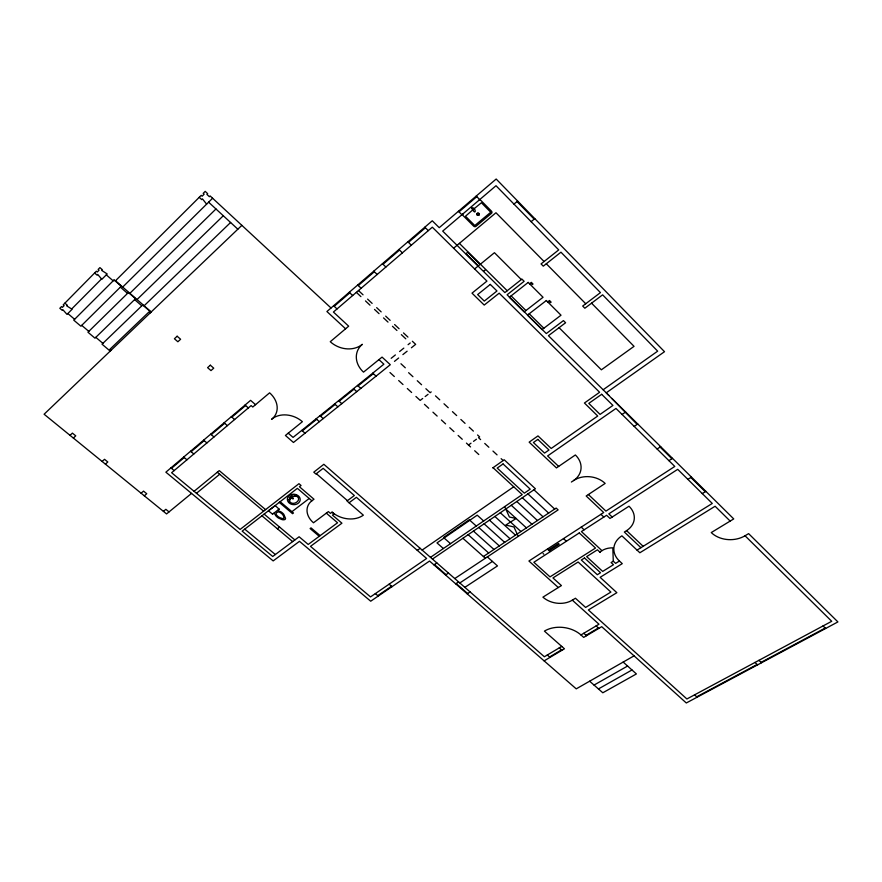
<?xml version="1.0" encoding="UTF-8"?>
<svg xmlns="http://www.w3.org/2000/svg" width="882" height="882" viewBox="0 0 882 882"><rect width="100%" height="100%" fill="white"/><g stroke="black" fill="none" stroke-linecap="round" stroke-linejoin="round"><path stroke-width="1.32" d="M289.969 499.62L287.708 499.521M279.12 509.146L275.217 505.584L268.426 510.788L272.582 514.195M279.164 509.101L272.516 514.228M477.36 213.477C476.28 214.447 478.22 215.903 478.97 214.745C479.83 212.584 475.111 213.091 478.794 214.932M296.98 495.905L296.749 496.004A3.087 2.348 21 0 0 294.897 495.882M71.707 308.954L101.485 278.988M115.255 281.005L201.217 195.341L202.143 196.201L204.128 194.216L203.202 193.356L205.197 191.372L207.667 193.665L206.917 194.415L209.387 196.697L210.137 195.947L331.026 307.994M291.225 497.988L290.398 498.892A6.582 5.005 20.9 0 0 289.781 500.094A3.958 3.01 21 0 0 289.748 501.384A1.621 1.224 21.1 0 0 290.255 502.167L290.685 502.531A2.359 1.797 21.1 0 0 291.854 503.137A4.145 3.153 21.1 0 0 293.552 503.313A5.976 4.542 21.1 0 0 295.194 502.949A8.489 6.461 21.2 0 0 298.006 500.789A5.976 4.542 21.1 0 0 298.535 499.477A4.145 3.164 21 0 0 298.425 498.087A2.359 1.797 21 0 0 297.73 497.106L297.3 496.742A1.621 1.235 21 0 0 296.352 496.29A3.969 3.021 20.9 0 0 294.764 496.246A6.593 5.005 20.9 0 0 293.243 496.698L292.085 497.327M122.708 287.047L212.595 198.241M129.875 293.309L215.969 208.979M137.019 299.549L223.289 215.748M144.13 305.756L230.588 222.496M241.866 225.362L44.1 414.231L166.566 513.93L191.537 493.402M70.009 435.333L72.401 433.117L75.753 435.851L73.36 438.056M102.114 461.462L104.528 459.313L107.813 461.992L105.399 464.13M334.179 306.297L349.812 292.846M358.268 285.57L374.332 271.744M383.008 264.269L399.513 250.058M408.443 242.385L425.4 227.776M459.004 211.856L476.798 196.664M472.917 209.729L465.498 216.233L474.792 225.549L490.723 212.264L481.407 202.75L473.689 209.078M141.098 493.192L143.534 491.12L146.743 493.733L144.295 495.805M171.461 468.353L184.228 457.538M191.118 451.694L204.183 440.625M211.239 434.639L224.634 423.294M231.867 417.164L245.593 405.533M477.338 214.833L478.816 213.576M453.613 248.217L495.971 212.749L544.073 261.513M513.963 204.106L517.635 201.041M271.513 419.391L271.976 419.005A22.083 17.331 23.1 0 1 302.394 421.695L285.415 435.465L293.463 442.477L390.296 364.718L382.06 357.1L363.516 372.138A23.141 19.25 21 0 1 362.359 344.3A23.472 19.625 24.1 0 1 330.265 341.709L348.677 326.186L333.418 312.041L432.312 227.192L486.941 281.104L472.013 293.144L484.218 305.073L499.179 293.177L599.606 392.27L584.424 403.019L597.731 416.028L551.206 448.464L537.976 435.906L529.156 442.147L556.454 467.923L575.362 454.969A22.447 18.081 8.3 0 1 573.609 480.547L571.393 482.035M163.402 511.351L165.86 509.322L169.024 511.902M194.073 491.318L219.254 470.624L265.592 509.631M196.465 493.292L219.695 474.262M531.129 221.669L534.812 218.659M474.604 268.933L494.449 252.704L521.317 279.561M391.178 358.312L395.379 354.928M399.59 351.532L403.824 348.114M408.079 344.686L410.218 342.966M302.328 430.846L316.66 419.303M320.53 416.183L335.16 404.397M339.107 401.222L354.046 389.183M358.07 385.93L373.34 373.637M394.475 361.366L398.664 357.993M402.887 354.608L407.12 351.201M411.376 347.784L415.654 344.355L412.357 341.246M529.564 283.784L531.339 282.372L533.004 284.037L532.408 284.5L531.306 283.398L530.115 284.335M289.957 497.25L291.247 496.257L292.482 497.834L291.832 498.33L289.957 497.25L292.736 498.165L291.247 496.257M547.7 301.887L549.486 300.508L551.118 302.14L550.522 302.603L549.431 301.512L548.24 302.427M422.687 398.477L420.185 400.406L415.907 396.459M425.157 396.569L428.046 394.342M431.21 391.895L430.162 392.711L425.874 388.73M289.274 501.858L289.384 501.637A3.076 2.337 21.1 0 1 289.329 500.182M291.92 511.692L309.207 498.484M561.746 646.407L544.359 656.759L323.848 464.285L313.783 472.168L315.888 473.998L323.165 468.353L354.344 495.519L347.012 500.987L363.351 515.165A22.789 17.541 18.8 0 1 332.073 512.155L330.452 513.368L328.402 511.604L313.485 522.783A19.801 15.082 19.4 0 1 311.886 500.778L313.992 499.234L299.439 486.743L301.049 485.497L298.954 483.7L240.102 529.443L171.626 472.719L251.127 405.588L252.77 407.021L269.616 392.821A22.403 17.629 25.3 0 1 271.976 419.005M277.378 528.77L279.583 527.083M349.063 502.773L356.394 497.305L426.612 558.482L370.528 596.905L310.486 546.355L341.918 523.202L332.492 515.121L334.113 513.908L332.073 512.155M468.485 445.013L471.01 443.172M473.502 441.353L476.423 439.225M492.795 467.89L504.239 459.798L535.418 488.793L432.445 559.067M603.134 389.767L657.663 351.157L602.615 294.831L584.854 308.226L582.693 306.043L600.455 292.615L560.952 252.186L543.279 266.166L541.052 263.916L558.725 249.904L496.015 185.727L442.698 231.106L504.879 292.592L521.912 279.087L524.129 281.303L507.095 294.786L546.311 333.561L563.444 320.607L565.594 322.757L548.45 335.689L608.801 395.357M417.274 550.357L420.163 548.35M422.136 550.07L513.732 486.787M622.086 414.452L625.636 412.015M430.482 557.358L522.21 494.615L493.06 467.703M377.75 595.659L391.531 586.243M634.202 426.403L637.752 423.988M433.944 564.877L436.833 562.903M445.586 575.02L448.497 573.079M483.402 556.52L556.156 508.076L558.119 509.895L454.77 578.548M657.123 449.015L660.673 446.667M455.707 583.84L458.618 581.911M459.809 582.958L492.421 561.426M464.847 587.346L497.481 565.924L487.349 556.906M668.92 460.669L672.481 458.342M467.173 593.829L470.095 591.932M543.058 553.543L543.775 554.194M548.284 550.159L558.482 543.555L559.199 544.216L549.001 550.809M687.883 479.378L691.455 477.096M730.164 521.086L715.115 506.246L639.858 552.76L621.898 535.837A23.307 17.916 4.8 0 0 619.44 561.018L615.636 563.378L613.288 561.195L612.803 547.843A17.276 13.208 6 0 0 601.954 550.655L581.414 531.559L606.596 515.275L609.98 518.462L629.009 506.224A22.105 17.32 5.7 0 1 626.573 530.633L624.346 532.033L640.927 547.689M599.782 552.022L601.954 550.655M702.281 493.589L705.854 491.34M613.288 561.195L611.116 562.54L613.464 564.723L602.682 571.415L586.651 556.619L597.412 549.817L600.256 552.463M637.036 550.103L712.27 503.446L677.707 469.334L608.823 513.842L612.196 517.039M572.319 600.157L575.428 598.239L585.615 607.444L610.884 592.087L578.118 562.01L552.948 577.931L561.426 585.582L542.926 597.158A21.036 15.843 8.5 0 0 572.319 600.157L598.988 624.213L580.962 634.952A25.81 18.776 8.5 0 0 544.414 631.115L564.458 648.799L544.117 660.872M611.876 398.399L733.736 518.914L711.256 532.563A24.233 18.754 0 0 0 745.036 535.771L748.62 533.632L837.9 621.92L686.295 702.976L601.722 626.683L583.686 637.388L580.962 634.952M549.574 656.969L561.503 649.891M586.045 635.305L598.404 627.962M634.059 655.855L576.233 688.853L429.545 561.04L370.705 601.204L299.472 541.327L273.166 560.908L165.871 472.179L250.598 400.351L255.56 404.673M594.038 685.071L627.587 666.042M598.437 688.93L631.997 669.989M696.681 696.813L757.12 664.477M761.045 662.371L825.21 628.05M294.136 496.39L294.158 494.537M292.229 496.357L292.229 495.673L291.953 496.268M289.759 498.264C291.203 498.319 288.205 496.864 289.726 498.396M292.637 498.032L293.177 498.903L292.085 498.506M277.532 510.369L280.928 511.836A10.375 7.784 21.3 0 1 283.761 514.228L285.548 518.373A3.66 2.745 21.1 0 1 285.062 519.454A3.726 2.8 21 0 1 283.42 519.796L282.879 519.763A4.928 3.704 21.1 0 1 282.031 519.608L278.635 518.153A10.419 7.861 21.1 0 1 275.812 515.772L274.159 512.971M281.898 518.473L279.164 517.304A8.335 6.284 21.1 0 1 276.904 515.397C273.971 513.467 278.679 510.369 280.41 512.696A8.302 6.229 21.3 0 1 282.67 514.614L283.993 516.863M170.921 467.901L174.162 470.591M244.744 529.145L275.338 554.524M183.688 457.085L186.929 459.798M190.567 451.242L193.82 453.976M264.137 514.107L294.875 539.927M261.932 515.816L292.659 541.592M217.292 472.245L263.608 511.174M375.324 593.608L378.235 596.067M280.145 501.693L293.474 513.004L292.57 513.688L279.252 502.398M320.155 535.628L311.015 527.877L310.111 528.561L319.251 536.3M203.643 440.162L206.906 442.929M389.105 584.171L392.016 586.662M210.699 434.176L213.973 436.965M67.848 313.54L74.617 319.306M81.728 325.359L88.817 331.378M95.818 337.332L102.885 343.352M111.044 350.297L109.886 349.305L148.882 312.019L150.05 313.044M110.195 351.113L102.036 344.178L142.697 304.963L150.954 312.173M64.904 303.143L67.297 305.183L66.668 305.833L72.092 309.273L66.999 314.389L62.854 309.692L62.225 310.332L59.822 308.292L61.52 306.583L62.413 307.344L64.11 305.635L63.206 304.863L96.37 271.204L97.274 271.998L99.049 270.201L98.145 269.407L99.92 267.61L102.345 269.727L101.673 270.399L107.185 273.96L101.86 279.318L97.693 274.434L97.031 275.107L94.606 273.001M311.919 500.811L297.377 488.341L242.164 531.14L272.736 556.476L299.108 536.774L308.226 544.448L337.541 522.783L326.329 513.159M224.094 422.82L227.369 425.642M231.316 416.69L234.612 419.534M316.318 473.656L347.453 500.667M434.418 564.546L446.072 574.7M456.192 583.52L467.658 593.52M245.042 405.058L248.349 407.925M547.314 654.995L550.026 657.366M115.498 280.763L151.208 311.941M288.227 433.183L293.067 437.406L383.879 364.189L378.94 359.624M106.292 274.853L113.161 280.84M120.371 287.135L127.537 293.386M134.626 299.582L141.793 305.833M301.787 430.383L305.018 433.205M559.243 647.895L561.955 650.288M443.381 548.538L436.987 542.915L477.217 515.176L483.656 520.986M589.639 681.202L602.814 692.778L636.396 673.936L623.166 662.073M450.515 543.665L443.547 537.513L469.279 519.763L476.269 526.036M316.12 418.818L319.361 421.684M462.896 538.285L485.343 558.24M319.99 415.709L323.22 418.586M468.155 534.69L488.683 553.003M473.436 531.085L493.986 549.475M583.774 633.276L586.497 635.713M338.556 400.737L341.808 403.658M478.75 527.458L499.311 545.925M334.62 403.912L337.872 406.822M484.097 523.82L504.669 542.353M596.133 625.922L598.867 628.37M489.466 520.148L510.061 538.77M558.317 587.533L528.924 561.018L603.696 512.541L586.177 495.993L605.151 483.424A22.248 17.662 6.8 0 0 573.609 480.547M694.542 694.873L697.111 697.199M494.868 516.466L515.485 535.154M353.506 388.686L356.769 391.641M500.303 512.751L520.931 531.526M357.53 385.445L360.793 388.411M505.761 509.024L526.411 527.877M547.634 548.891L550.511 551.515M511.262 505.276L531.923 524.206M516.786 501.505L537.458 520.523M372.788 373.141L376.063 376.14M199.233 197.325L201.691 199.597L202.441 198.858L206.62 204.139M522.331 497.713L543.036 516.808M563.488 538.615L566.376 541.272M527.921 493.909L548.637 513.081M208.604 202.176L237.842 229.199M345.59 328.788L326.913 311.533L432.268 220.787L439.236 227.677L496.169 179.024L664.51 351.697L606.232 392.821L637.157 424.396M389.976 372.513L394.331 376.526M398.675 380.539L402.997 384.53M407.319 388.521L411.618 392.49M424.451 404.342L428.696 408.267M432.941 412.181L437.163 416.084M441.386 419.986L445.586 423.867M449.776 427.737L453.954 431.596M458.122 435.443L462.278 439.28M466.424 443.106L470.558 446.92M474.67 450.724L478.783 454.517M408.609 372.678L412.941 376.713M417.263 380.726L421.574 384.739M480.613 439.6L478.551 437.681L479.621 436.899L477.548 434.98M484.747 443.437L488.86 447.262M492.961 451.066L497.051 454.869M501.13 458.662L503.17 460.547M533.952 489.797L554.679 509.057M333.605 305.767L337.023 308.943M619.44 561.018L622.262 563.642L600.135 577.313L616.86 592.693L588.371 609.947L686.891 698.974L831.715 621.292L745.036 535.771M581.227 527.116L584.116 529.806M400.946 363.748L405.301 367.805M435.488 395.875L439.754 399.833M443.999 403.78L448.232 407.727M452.455 411.651L456.667 415.565M460.867 419.468L465.057 423.36M469.235 427.241L473.391 431.122M349.239 292.306L352.668 295.525M754.97 662.448L757.55 664.885M358.478 290.542L363.042 294.831M367.596 299.119L372.127 303.386M376.658 307.642L381.167 311.886M385.666 316.12L390.142 320.342M394.607 324.543L399.072 328.743M403.504 332.922L407.936 337.089M356.361 292.35L360.925 296.639M365.479 300.916L370.01 305.183M374.53 309.428L379.04 313.661M383.538 317.895L388.014 322.106M392.479 326.296L396.933 330.485M401.376 334.653L405.797 338.82M758.895 660.342L761.475 662.779M357.695 285.029L361.124 288.26M600.929 514.338L603.828 517.061M558.659 466.413L547.601 455.95L615.989 408.443L674.785 466.446L605.923 511.097L588.382 494.526M626.573 530.633L643.154 546.311M373.759 271.193L377.198 274.478M382.435 263.718L385.886 267.026M398.94 249.496L402.401 252.858M407.859 241.811L411.332 245.196M823.049 625.933L825.64 628.48M424.826 227.203L428.299 230.632M459.39 243.377L507.216 290.751M480.106 264.435L467.769 252.208L466.027 253.652L478.364 265.857M485.475 269.738L483.733 271.16M511.119 295.878L525.937 310.541M529.233 313.76L543.852 328.236M660.078 447.053L671.886 458.728M690.86 477.471L705.258 491.715M559.056 327.685L601.37 369.812L634.037 346.35L591.557 303.176M458.431 211.272L461.903 214.756M546.3 263.773L585.736 303.75M476.214 196.069L479.709 199.608M517.028 201.559L534.194 219.166M504.669 506.61L509.421 517.017L516.135 518.495L505.772 525.066L513.952 526.973L518.241 536.377M478.728 200.468A1.687 1.532 19.6 0 1 481.087 200.633L491.506 211.184A1.676 1.532 17.7 0 1 491.461 213.356L475.993 226.332A1.665 1.499 18.9 0 1 473.667 226.167L463.282 215.77A1.676 1.51 20.6 0 1 463.304 213.609M281.898 518.451A2.889 2.172 21.1 0 0 283.85 518.44A2.889 2.172 21.1 0 0 283.971 516.863M471.55 208.042C476.942 217.843 475.894 205.991 471.55 208.042M114.054 279.947L73.768 320.155L80.879 326.197L121.264 286.242L114.054 279.947M128.43 292.515L87.957 332.216L94.958 338.17L135.53 298.7L128.43 292.515M177.139 336.229L174.415 338.743L177.877 341.764L180.601 339.25L177.139 336.229M210.335 365.203L207.59 367.651L210.985 370.605L213.731 368.169L210.335 365.203M490.293 284.412L477.636 294.577L484.295 301.093L496.963 290.994L490.293 284.412M528.197 282.416L509.377 297.256L524.184 311.908L543.047 297.278L528.197 282.416M546.344 300.53L527.469 315.117L542.099 329.57L561.007 315.205L546.344 300.53M503.06 463.954L497.216 468.077L524.338 493.159L530.203 489.135L503.06 463.954M537.811 439.401L533.401 442.521L544.569 453.083L548.99 450.007L537.811 439.401M601.667 394.298L588.801 403.383L600.058 414.408L612.935 405.422L601.667 394.298M579.254 532.948L533.864 562.275L550.026 576.872L595.515 548.053L579.254 532.948M584.512 557.975L581.304 560.004L597.323 574.733L600.532 572.738L584.512 557.975M296.374 494.747A6.262 4.763 21 0 0 293.871 494.251A7.221 5.49 21 0 0 291.457 494.57A8.445 6.417 20.9 0 0 287.874 497.338A7.221 5.49 21 0 0 287.378 499.278A6.251 4.752 21 0 0 287.863 501.318A5.182 3.936 21.1 0 0 291.192 504.151A6.262 4.763 21.1 0 0 293.673 504.636A7.221 5.49 21.1 0 0 296.087 504.328A8.456 6.428 21.1 0 0 299.671 501.582A7.221 5.501 21.1 0 0 300.178 499.642A6.262 4.763 21 0 0 299.715 497.602A5.193 3.947 21 0 0 296.374 494.747M476.997 214.712A1.257 1.136 19.1 0 0 479.147 214.855A1.257 1.136 19.1 0 0 478.099 213.058A1.257 1.136 19.1 0 0 476.997 214.712"/></g></svg>
